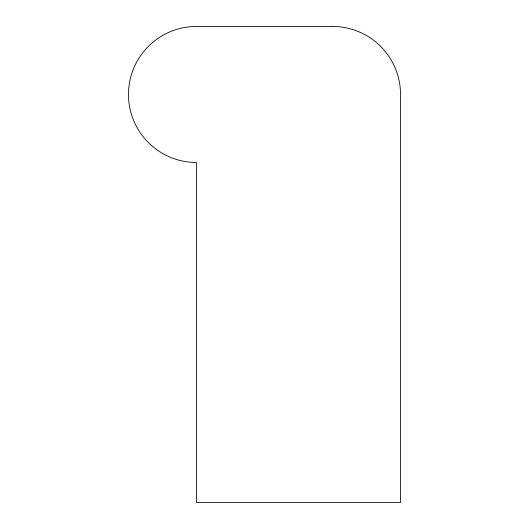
<?xml version="1.0" encoding="UTF-8"?>
<svg xmlns="http://www.w3.org/2000/svg" width="529" height="529" viewBox="0 0 529 529"><rect width="100%" height="100%" fill="white"/><g stroke="black" fill="none" stroke-linecap="round" stroke-linejoin="round"><path stroke-width="0.79" d="M332.516 26.45L196.484 26.45A68.016 68.016 0 0 0 128.474 94.466A68.016 68.016 0 0 0 196.484 162.476L196.484 502.55L400.526 502.55L400.526 94.466A68.016 68.016 0 0 0 332.516 26.45"/></g></svg>
